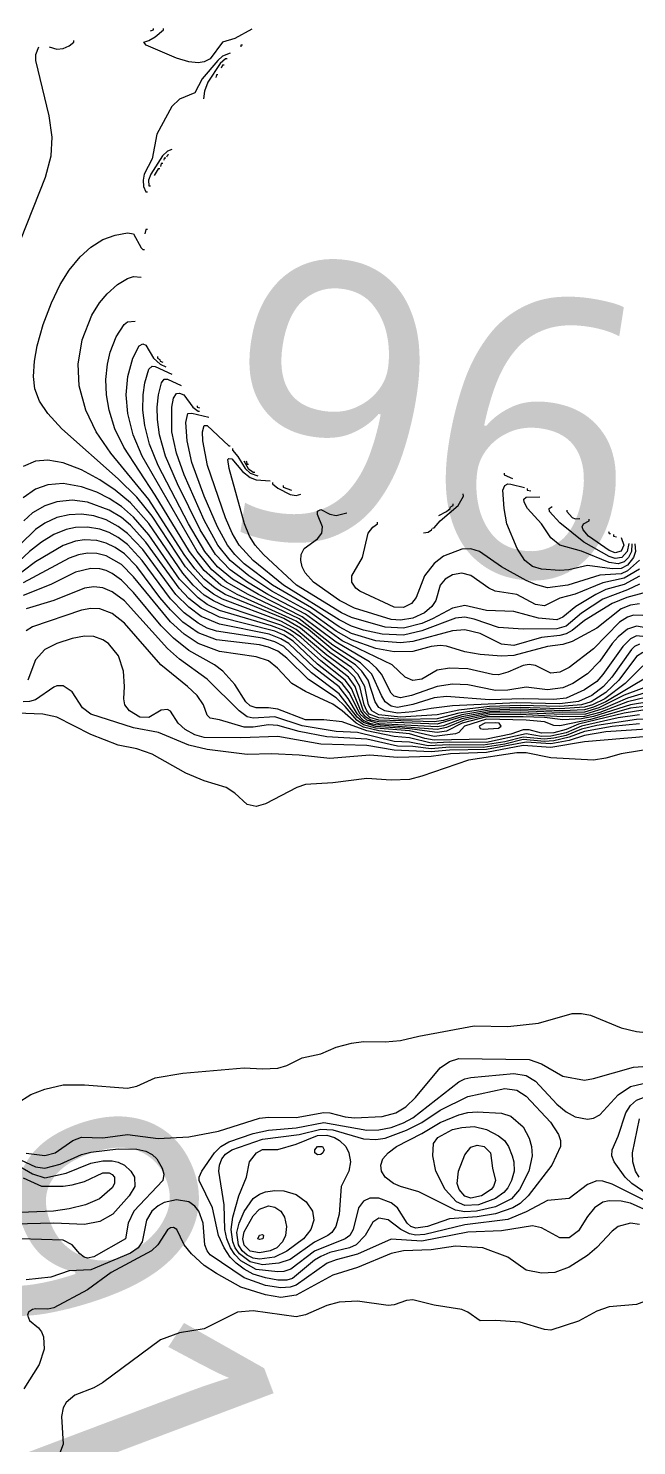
# Model space of a CAD drawing. Extents: x 474277 to 475042, y 254928 to 255625.
# Drawn here: x 474575.8 to 474591, y 255585.52 to 255620.94 of the extents above; entities that cross this region are included whole.
import ezdxf

# ---------------------------------------------------------------- set-up
doc = ezdxf.new("R2010")
doc.units = 0
doc.header["$MEASUREMENT"] = 0
doc.layers.add('BaseMapV2_DTM_export_MonNov09090547073261 — entities', color=1, linetype='CONTINUOUS')
doc.styles.get("Standard").update_dxf_attribs({"font": 'romans.shx'})

msp = doc.modelspace()

# ---------------------------------------------------------------- linework, layer by layer
at = {"layer": 'BaseMapV2_DTM_export_MonNov09090547073261 — entities', "color": 15, "linetype": 'Continuous', "true_color": 0xb7484b}
for points in [[(474581.38, 255620.924, 93.75), (474580.958, 255620.691, 93.75), (474580.651, 255620.597, 93.75), (474580.345, 255620.181, 93.75), (474580.191, 255620.104, 93.75), (474580.038, 255620.083, 93.75), (474579.808, 255620.107, 93.75), (474579.501, 255620.197, 93.75), (474578.739, 255620.522, 93.75), (474578.683, 255620.598, 93.75), (474578.811, 255620.636, 93.75), (474578.965, 255620.732, 93.75), (474579.176, 255620.905, 93.75), (474579.176, 255620.943, 93.75)], [(474578.849, 255620.885, 93.5), (474578.921, 255620.905, 93.5), (474578.921, 255620.943, 93.5)], [(474576.317, 255620.483, 93.5), (474576.511, 255620.425, 93.5), (474576.664, 255620.436, 93.5), (474576.818, 255620.507, 93.5), (474576.929, 255620.598, 93.5), (474576.929, 255620.637, 93.5)], [(474581.15, 255620.527, 93.5), (474581.111, 255620.527, 93.5), (474581.109, 255620.483, 93.5)], [(474575.13, 255614.464, 93.5), (474576.227, 255617.224, 93.5), (474576.37, 255617.761, 93.5), (474576.395, 255618.221, 93.5), (474576.313, 255618.758, 93.5), (474575.983, 255620.138, 93.5), (474575.982, 255620.291, 93.5), (474576.061, 255620.483, 93.5)], [(474580.843, 255620.321, 93.5), (474580.651, 255620.251, 93.5), (474580.534, 255620.138, 93.5), (474580.14, 255619.678, 93.5), (474579.961, 255619.33, 93.5), (474579.578, 255619.172, 93.5), (474579.385, 255618.988, 93.5), (474579.004, 255618.298, 93.5), (474578.887, 255617.684, 93.5), (474578.692, 255617.301, 93.5), (474578.664, 255617.148, 93.5), (474578.676, 255616.994, 93.5), (474578.734, 255616.855, 93.5), (474578.773, 255616.855, 93.5)], [(474580.766, 255620.178, 93.25), (474580.728, 255620.178, 93.25), (474580.589, 255620.061, 93.25), (474580.283, 255619.601, 93.25), (474580.198, 255619.371, 93.25), (474580.174, 255619.18, 93.25)], [(474580.536, 255619.781, 93), (474580.498, 255619.781, 93), (474580.479, 255619.716, 93)], [(474580.69, 255620.025, 93), (474580.651, 255620.025, 93), (474580.619, 255619.946, 93)], [(474579.386, 255617.919, 93.25), (474579.271, 255617.877, 93.25), (474579.149, 255617.761, 93.25), (474578.854, 255617.301, 93.25), (474578.797, 255617.148, 93.25), (474578.811, 255617.011, 93.25), (474578.849, 255617.011, 93.25)], [(474579.233, 255617.702, 93), (474579.195, 255617.695, 93), (474579.186, 255617.646, 93)], [(474579.31, 255617.778, 93), (474579.271, 255617.777, 93), (474579.248, 255617.723, 93)], [(474579.08, 255617.434, 93), (474579.041, 255617.434, 93), (474578.939, 255617.263, 93)], [(474579.156, 255617.564, 93), (474579.118, 255617.564, 93), (474579.099, 255617.493, 93)], [(474578.773, 255615.92, 93.5), (474578.734, 255615.92, 93.5), (474578.704, 255615.806, 93.5)], [(474591.156, 255605.009, 93.75), (474590.719, 255604.573, 93.75), (474590.206, 255604.189, 93.75), (474589.897, 255604.036, 93.75), (474589.699, 255603.977, 93.75), (474589.086, 255603.937, 93.75), (474588.089, 255603.969, 93.75), (474587.322, 255603.946, 93.75), (474586.555, 255603.83, 93.75), (474586.019, 255603.688, 93.75), (474585.175, 255603.667, 93.75), (474584.562, 255603.71, 93.75), (474584.32, 255603.806, 93.75), (474584.255, 255603.883, 93.75), (474584.193, 255604.036, 93.75), (474584.081, 255604.496, 93.75), (474583.948, 255604.726, 93.75), (474583.795, 255604.884, 93.75), (474583.258, 255605.277, 93.75), (474582.492, 255605.922, 93.75), (474582.108, 255606.128, 93.75), (474580.651, 255606.677, 93.75), (474580.421, 255606.802, 93.75), (474580.191, 255606.975, 93.75), (474579.726, 255607.487, 93.75), (474578.888, 255608.751, 93.75), (474578.504, 255609.225, 93.75), (474578.044, 255609.685, 93.75), (474576.636, 255610.937, 93.75), (474576.281, 255611.32, 93.75), (474576.074, 255611.627, 93.75), (474575.961, 255611.934, 93.75), (474575.924, 255612.24, 93.75), (474575.947, 255612.624, 93.75), (474576.016, 255613.007, 93.75), (474576.169, 255613.544, 93.75), (474576.372, 255614.081, 93.75), (474576.595, 255614.541, 93.75), (474576.818, 255614.899, 93.75), (474577.087, 255615.231, 93.75), (474577.354, 255615.473, 93.75), (474577.661, 255615.665, 93.75), (474577.968, 255615.778, 93.75), (474578.274, 255615.829, 93.75), (474578.428, 255615.807, 93.75), (474578.616, 255615.461, 93.75), (474578.658, 255615.413, 93.75), (474578.696, 255615.413, 93.75)], [(474591.156, 255605.341, 94), (474591.003, 255605.241, 94), (474590.56, 255604.65, 94), (474590.237, 255604.343, 94), (474589.868, 255604.113, 94), (474589.629, 255604.036, 94), (474589.086, 255603.992, 94), (474588.089, 255604.02, 94), (474587.322, 255603.997, 94), (474586.555, 255603.903, 94), (474586.019, 255603.789, 94), (474585.099, 255603.73, 94), (474584.562, 255603.79, 94), (474584.379, 255603.883, 94), (474584.302, 255604.036, 94), (474584.208, 255604.496, 94), (474584.035, 255604.803, 94), (474583.872, 255604.965, 94), (474583.335, 255605.342, 94), (474582.601, 255605.953, 94), (474582.185, 255606.191, 94), (474580.716, 255606.796, 94), (474580.463, 255606.95, 94), (474580.191, 255607.179, 94), (474579.961, 255607.431, 94), (474579.692, 255607.793, 94), (474578.811, 255609.165, 94), (474577.861, 255610.324, 94), (474577.493, 255610.86, 94), (474577.23, 255611.397, 94), (474577.068, 255612.01, 94), (474577.041, 255612.547, 94), (474577.138, 255613.161, 94), (474577.383, 255613.774, 94), (474577.575, 255614.081, 94), (474577.765, 255614.311, 94), (474578.022, 255614.541, 94), (474578.274, 255614.695, 94), (474578.428, 255614.74, 94), (474578.619, 255614.724, 94)], [(474591.079, 255605.556, 94.25), (474590.951, 255605.493, 94.25), (474590.872, 255605.416, 94.25), (474590.386, 255604.726, 94.25), (474590.179, 255604.496, 94.25), (474589.887, 255604.266, 94.25), (474589.546, 255604.123, 94.25), (474589.086, 255604.062, 94.25), (474588.012, 255604.084, 94.25), (474586.402, 255604.008, 94.25), (474585.865, 255603.948, 94.25), (474585.405, 255603.857, 94.25), (474585.022, 255603.827, 94.25), (474584.711, 255603.883, 94.25), (474584.562, 255603.968, 94.25), (474584.464, 255604.113, 94.25), (474584.292, 255604.65, 94.25), (474584.134, 255604.88, 94.25), (474583.971, 255605.033, 94.25), (474583.412, 255605.407, 94.25), (474582.798, 255605.915, 94.25), (474582.492, 255606.127, 94.25), (474581.016, 255606.796, 94.25), (474580.608, 255607.027, 94.25), (474580.191, 255607.393, 94.25), (474579.827, 255607.87, 94.25), (474578.965, 255609.279, 94.25), (474578.179, 255610.477, 94.25), (474577.96, 255610.937, 94.25), (474577.815, 255611.397, 94.25), (474577.75, 255611.78, 94.25), (474577.735, 255612.164, 94.25), (474577.771, 255612.547, 94.25), (474577.841, 255612.854, 94.25), (474577.989, 255613.237, 94.25), (474578.19, 255613.544, 94.25), (474578.274, 255613.612, 94.25), (474578.466, 255613.622, 94.25)], [(474591.233, 255605.735, 94.5), (474591.003, 255605.757, 94.5), (474590.849, 255605.683, 94.5), (474590.662, 255605.493, 94.5), (474590.159, 255604.791, 94.5), (474590.006, 255604.62, 94.5), (474589.699, 255604.408, 94.5), (474589.239, 255604.205, 94.5), (474588.932, 255604.167, 94.5), (474588.166, 255604.184, 94.5), (474587.322, 255604.161, 94.5), (474586.249, 255604.246, 94.5), (474585.942, 255604.207, 94.5), (474585.405, 255604.043, 94.5), (474585.022, 255603.973, 94.5), (474584.869, 255604.002, 94.5), (474584.72, 255604.113, 94.5), (474584.622, 255604.266, 94.5), (474584.38, 255604.803, 94.5), (474584.102, 255605.089, 94.5), (474583.412, 255605.529, 94.5), (474582.568, 255606.182, 94.5), (474581.295, 255606.796, 94.5), (474580.751, 255607.103, 94.5), (474580.383, 255607.41, 94.5), (474580.015, 255607.87, 94.5), (474578.644, 255610.247, 94.5), (474578.418, 255610.784, 94.5), (474578.281, 255611.32, 94.5), (474578.243, 255611.78, 94.5), (474578.28, 255612.24, 94.5), (474578.404, 255612.701, 94.5), (474578.566, 255613.007, 94.5), (474578.658, 255613.057, 94.5), (474578.734, 255613.027, 94.5), (474578.923, 255612.701, 94.5), (474579.091, 255612.547, 94.5), (474579.233, 255612.482, 94.5)], [(474579.022, 255612.739, 94.25), (474579.023, 255612.701, 94.25), (474579.08, 255612.669, 94.25)], [(474591.233, 255605.961, 94.75), (474591.003, 255606.005, 94.75), (474590.773, 255605.927, 94.75), (474590.543, 255605.739, 94.75), (474590.388, 255605.57, 94.75), (474590.083, 255605.127, 94.75), (474589.776, 255604.809, 94.75), (474589.41, 255604.573, 94.75), (474589.162, 255604.457, 94.75), (474588.779, 255604.415, 94.75), (474588.242, 255604.48, 94.75), (474587.782, 255604.405, 94.75), (474587.476, 255604.392, 94.75), (474586.785, 255604.539, 94.75), (474586.402, 255604.555, 94.75), (474586.019, 255604.491, 94.75), (474585.375, 255604.266, 94.75), (474585.099, 255604.215, 94.75), (474584.945, 255604.253, 94.75), (474584.869, 255604.326, 94.75), (474584.622, 255604.803, 94.75), (474584.502, 255604.956, 94.75), (474584.325, 255605.11, 94.75), (474583.488, 255605.602, 94.75), (474582.645, 255606.239, 94.75), (474581.547, 255606.796, 94.75), (474580.896, 255607.18, 94.75), (474580.525, 255607.487, 94.75), (474580.209, 255607.87, 94.75), (474579.803, 255608.56, 94.75), (474579.041, 255610.017, 94.75), (474578.827, 255610.554, 94.75), (474578.707, 255611.014, 94.75), (474578.659, 255611.397, 94.75), (474578.664, 255611.78, 94.75), (474578.709, 255612.087, 94.75), (474578.811, 255612.425, 94.75), (474578.888, 255612.501, 94.75), (474578.965, 255612.494, 94.75), (474579.386, 255612.302, 94.75)], [(474579.085, 255612.662, 94.25), (474579.095, 255612.624, 94.25), (474579.156, 255612.602, 94.25)], [(474591.156, 255606.267, 95), (474590.926, 255606.275, 95), (474590.773, 255606.226, 95), (474590.575, 255606.106, 95), (474589.929, 255605.438, 95), (474589.316, 255604.971, 95), (474589.086, 255604.85, 95), (474588.856, 255604.83, 95), (474588.472, 255605.017, 95), (474588.319, 255605.044, 95), (474588.166, 255605.023, 95), (474587.782, 255604.852, 95), (474587.552, 255604.789, 95), (474587.399, 255604.792, 95), (474586.785, 255604.933, 95), (474586.325, 255604.954, 95), (474586.019, 255604.899, 95), (474585.635, 255604.675, 95), (474585.405, 255604.648, 95), (474585.219, 255604.726, 95), (474584.892, 255605.033, 95), (474583.642, 255605.637, 95), (474582.722, 255606.302, 95), (474581.783, 255606.796, 95), (474581.275, 255607.103, 95), (474580.842, 255607.41, 95), (474580.472, 255607.793, 95), (474580.092, 255608.407, 95), (474579.522, 255609.557, 95), (474579.224, 255610.247, 95), (474579.073, 255610.784, 95), (474579.021, 255611.167, 95), (474579.016, 255611.474, 95), (474579.047, 255611.78, 95), (474579.125, 255612.087, 95), (474579.195, 255612.173, 95), (474579.271, 255612.175, 95), (474579.616, 255612.015, 95)], [(474591.079, 255606.561, 95.25), (474590.849, 255606.53, 95.25), (474590.619, 255606.432, 95.25), (474590.006, 255605.949, 95.25), (474589.392, 255605.622, 95.25), (474589.162, 255605.546, 95.25), (474588.779, 255605.493, 95.25), (474587.936, 255605.269, 95.25), (474587.629, 255605.255, 95.25), (474587.092, 255605.29, 95.25), (474586.709, 255605.357, 95.25), (474586.249, 255605.5, 95.25), (474586.095, 255605.521, 95.25), (474585.867, 255605.493, 95.25), (474585.405, 255605.368, 95.25), (474584.945, 255605.364, 95.25), (474584.485, 255605.445, 95.25), (474583.872, 255605.66, 95.25), (474583.488, 255605.876, 95.25), (474582.798, 255606.373, 95.25), (474581.885, 255606.873, 95.25), (474581.309, 255607.257, 95.25), (474580.839, 255607.64, 95.25), (474580.531, 255608.023, 95.25), (474580.191, 255608.652, 95.25), (474579.691, 255609.787, 95.25), (474579.498, 255610.324, 95.25), (474579.386, 255610.86, 95.25), (474579.381, 255611.474, 95.25), (474579.426, 255611.704, 95.25), (474579.501, 255611.813, 95.25), (474579.578, 255611.826, 95.25), (474579.687, 255611.78, 95.25), (474579.911, 255611.474, 95.25), (474580.038, 255611.377, 95.25), (474580.076, 255611.379, 95.25)], [(474591.156, 255606.83, 95.5), (474590.755, 255606.72, 95.5), (474590.394, 255606.566, 95.5), (474589.699, 255606.143, 95.5), (474589.392, 255605.897, 95.5), (474589.239, 255605.811, 95.5), (474589.086, 255605.767, 95.5), (474588.626, 255605.716, 95.5), (474587.936, 255605.522, 95.5), (474587.629, 255605.553, 95.5), (474587.092, 255605.818, 95.5), (474586.709, 255605.91, 95.5), (474586.402, 255605.885, 95.5), (474585.405, 255605.622, 95.5), (474585.099, 255605.585, 95.5), (474584.485, 255605.637, 95.5), (474583.872, 255605.82, 95.5), (474583.565, 255605.983, 95.5), (474582.875, 255606.458, 95.5), (474581.901, 255607.027, 95.5), (474581.19, 255607.563, 95.5), (474580.954, 255607.793, 95.5), (474580.775, 255608.023, 95.5), (474580.524, 255608.483, 95.5), (474580.19, 255609.25, 95.5), (474579.887, 255610.094, 95.5), (474579.763, 255610.63, 95.5), (474579.734, 255611.09, 95.5), (474579.787, 255611.32, 95.5), (474579.885, 255611.329, 95.5), (474580.306, 255611.225, 95.5)], [(474580.015, 255611.512, 95), (474580.015, 255611.474, 95), (474580.076, 255611.456, 95)], [(474591.079, 255607.052, 95.75), (474590.773, 255606.906, 95.75), (474590.159, 255606.681, 95.75), (474589.622, 255606.331, 95.75), (474589.239, 255606.005, 95.75), (474589.009, 255605.932, 95.75), (474588.166, 255605.924, 95.75), (474587.552, 255605.972, 95.75), (474586.939, 255606.18, 95.75), (474586.709, 255606.225, 95.75), (474586.479, 255606.2, 95.75), (474585.635, 255605.883, 95.75), (474585.175, 255605.777, 95.75), (474584.639, 255605.8, 95.75), (474584.178, 255605.9, 95.75), (474583.872, 255606.002, 95.75), (474583.565, 255606.162, 95.75), (474582.176, 255607.027, 95.75), (474581.419, 255607.64, 95.75), (474581.067, 255608.023, 95.75), (474580.89, 255608.33, 95.75), (474580.728, 255608.707, 95.75), (474580.273, 255610.017, 95.75), (474580.155, 255610.63, 95.75), (474580.15, 255610.86, 95.75), (474580.19, 255611.014, 95.75), (474580.268, 255611.016, 95.75), (474580.805, 255610.506, 95.75), (474580.843, 255610.506, 95.75)], [(474580.899, 255610.439, 95.75), (474580.899, 255610.4, 95.75), (474581.035, 255610.245, 95.75), (474581.219, 255609.94, 95.75), (474581.341, 255609.827, 95.75), (474581.533, 255609.761, 95.75)], [(474591.309, 255604.75, 93.5), (474590.234, 255604.113, 93.5), (474589.929, 255603.977, 93.5), (474589.699, 255603.914, 93.5), (474589.162, 255603.889, 93.5), (474588.089, 255603.925, 93.5), (474587.322, 255603.904, 93.5), (474586.632, 255603.789, 93.5), (474586.172, 255603.642, 93.5), (474585.942, 255603.609, 93.5), (474584.562, 255603.652, 93.5), (474584.332, 255603.721, 93.5), (474584.178, 255603.876, 93.5), (474583.963, 255604.496, 93.5), (474583.799, 255604.726, 93.5), (474583.182, 255605.21, 93.5), (474582.612, 255605.723, 93.5), (474582.338, 255605.914, 93.5), (474582.108, 255606.029, 93.5), (474580.728, 255606.493, 93.5), (474580.421, 255606.633, 93.5), (474580.191, 255606.781, 93.5), (474579.919, 255607.027, 93.5), (474579.655, 255607.33, 93.5), (474578.811, 255608.566, 93.5), (474578.351, 255609.082, 93.5), (474577.968, 255609.405, 93.5), (474577.584, 255609.663, 93.5), (474577.124, 255609.909, 93.5), (474576.664, 255610.083, 93.5), (474576.281, 255610.152, 93.5), (474575.974, 255610.125, 93.5), (474575.667, 255609.996, 93.5)], [(474591.079, 255607.248, 96), (474590.696, 255607.044, 96), (474590.236, 255606.915, 96), (474589.98, 255606.796, 96), (474589.483, 255606.49, 96), (474589.162, 255606.225, 96), (474589.009, 255606.162, 96), (474588.549, 255606.2, 96), (474587.936, 255606.366, 96), (474587.246, 255606.397, 96), (474586.709, 255606.522, 96), (474586.402, 255606.453, 96), (474585.904, 255606.183, 96), (474585.635, 255606.071, 96), (474585.175, 255605.954, 96), (474584.715, 255605.981, 96), (474583.872, 255606.217, 96), (474583.623, 255606.336, 96), (474582.503, 255607.027, 96), (474581.678, 255607.793, 96), (474581.468, 255608.023, 96), (474581.322, 255608.253, 96), (474581.199, 255608.56, 96), (474580.817, 255609.94, 96), (474580.786, 255610.17, 96), (474580.805, 255610.195, 96), (474580.881, 255610.186, 96), (474581.15, 255609.864, 96), (474581.341, 255609.721, 96), (474581.495, 255609.66, 96), (474581.84, 255609.636, 96)], [(474581.187, 255610.132, 95.5), (474581.295, 255609.94, 95.5), (474581.418, 255609.847, 95.5), (474581.456, 255609.849, 95.5)], [(474581.24, 255610.132, 95.25), (474581.265, 255610.054, 95.25), (474581.303, 255610.054, 95.25)], [(474591.539, 255604.598, 93.25), (474590.696, 255604.276, 93.25), (474590.058, 255603.959, 93.25), (474589.699, 255603.856, 93.25), (474589.086, 255603.842, 93.25), (474588.089, 255603.882, 93.25), (474587.322, 255603.864, 93.25), (474586.632, 255603.739, 93.25), (474586.019, 255603.55, 93.25), (474584.562, 255603.608, 93.25), (474584.359, 255603.653, 93.25), (474584.229, 255603.729, 93.25), (474584.107, 255603.883, 93.25), (474583.872, 255604.445, 93.25), (474583.719, 255604.65, 93.25), (474583.105, 255605.138, 93.25), (474582.415, 255605.754, 93.25), (474582.185, 255605.89, 93.25), (474581.878, 255606.013, 93.25), (474580.575, 255606.395, 93.25), (474580.268, 255606.545, 93.25), (474580.038, 255606.708, 93.25), (474579.578, 255607.18, 93.25), (474578.811, 255608.283, 93.25), (474578.428, 255608.726, 93.25), (474578.121, 255608.992, 93.25), (474577.814, 255609.195, 93.25), (474577.508, 255609.352, 93.25), (474577.124, 255609.488, 93.25), (474576.664, 255609.564, 93.25), (474576.281, 255609.533, 93.25), (474575.974, 255609.426, 93.25), (474575.667, 255609.208, 93.25)], [(474581.902, 255609.595, 96), (474581.902, 255609.557, 96), (474582.032, 255609.45, 96), (474582.338, 255609.294, 96), (474582.492, 255609.271, 96), (474582.607, 255609.297, 96)], [(474582.17, 255609.518, 95.75), (474582.17, 255609.48, 95.75), (474582.377, 255609.398, 95.75)], [(474590.958, 255608.062, 96.75), (474590.979, 255607.87, 96.75), (474590.926, 255607.717, 96.75), (474590.773, 255607.526, 96.75), (474590.619, 255607.443, 96.75), (474590.389, 255607.431, 96.75), (474589.776, 255607.515, 96.75), (474589.31, 255607.41, 96.75), (474589.086, 255607.39, 96.75), (474588.626, 255607.428, 96.75), (474588.396, 255607.492, 96.75), (474588.21, 255607.64, 96.75), (474588.017, 255607.947, 96.75), (474587.756, 255608.56, 96.75), (474587.689, 255608.943, 96.75), (474587.66, 255609.403, 96.75), (474587.706, 255609.52, 96.75), (474587.78, 255609.557, 96.75), (474587.859, 255609.553, 96.75), (474588.204, 255609.464, 96.75)], [(474587.688, 255609.825, 96.5), (474587.688, 255609.787, 96.5), (474587.897, 255609.696, 96.5)], [(474585.904, 255608.452, 96.5), (474585.942, 255608.459, 96.5), (474586.088, 255608.637, 96.5), (474586.544, 255609.02, 96.5), (474586.678, 255609.25, 96.5), (474586.67, 255609.31, 96.5)], [(474590.883, 255608.062, 97), (474590.873, 255607.87, 97), (474590.798, 255607.717, 97), (474590.696, 255607.611, 97), (474590.543, 255607.556, 97), (474590.313, 255607.596, 97), (474589.622, 255607.875, 97), (474589.082, 255608.023, 97), (474588.856, 255608.206, 97), (474588.623, 255608.56, 97), (474588.273, 255608.943, 97), (474588.19, 255609.097, 97), (474588.185, 255609.173, 97), (474588.242, 255609.229, 97), (474588.587, 255609.232, 97)], [(474588.269, 255609.442, 96.75), (474588.269, 255609.403, 96.75), (474588.357, 255609.381, 96.75)], [(474591.463, 255604.275, 92.75), (474590.773, 255604.107, 92.75), (474590.083, 255603.847, 92.75), (474589.699, 255603.748, 92.75), (474589.162, 255603.739, 92.75), (474588.089, 255603.794, 92.75), (474587.322, 255603.784, 92.75), (474586.689, 255603.653, 92.75), (474586.249, 255603.467, 92.75), (474586.019, 255603.422, 92.75), (474584.485, 255603.534, 92.75), (474584.332, 255603.571, 92.75), (474584.178, 255603.648, 92.75), (474584.026, 255603.806, 92.75), (474583.795, 255604.197, 92.75), (474583.565, 255604.484, 92.75), (474582.952, 255604.96, 92.75), (474582.306, 255605.57, 92.75), (474582.108, 255605.689, 92.75), (474581.815, 255605.8, 92.75), (474580.575, 255606.052, 92.75), (474580.115, 255606.247, 92.75), (474579.808, 255606.475, 92.75), (474579.48, 255606.796, 92.75), (474578.658, 255607.915, 92.75), (474578.274, 255608.321, 92.75), (474578.044, 255608.494, 92.75), (474577.738, 255608.659, 92.75), (474577.431, 255608.758, 92.75), (474577.124, 255608.801, 92.75), (474576.818, 255608.788, 92.75), (474576.511, 255608.714, 92.75), (474576.204, 255608.573, 92.75), (474575.974, 255608.418, 92.75), (474575.591, 255608.04, 92.75)], [(474591.463, 255604.408, 93), (474590.773, 255604.202, 93), (474590.159, 255603.935, 93), (474589.725, 255603.806, 93), (474589.162, 255603.793, 93), (474588.089, 255603.839, 93), (474587.322, 255603.825, 93), (474586.632, 255603.689, 93), (474586.172, 255603.514, 93), (474586.019, 255603.488, 93), (474584.562, 255603.565, 93), (474584.254, 255603.653, 93), (474584.091, 255603.806, 93), (474583.814, 255604.343, 93), (474583.642, 255604.57, 93), (474583.028, 255605.056, 93), (474582.415, 255605.629, 93), (474582.185, 255605.777, 93), (474581.955, 255605.875, 93), (474580.575, 255606.228, 93), (474580.115, 255606.452, 93), (474579.808, 255606.697, 93), (474579.563, 255606.95, 93), (474578.734, 255608.103, 93), (474578.351, 255608.527, 93), (474578.121, 255608.714, 93), (474577.814, 255608.905, 93), (474577.278, 255609.1, 93), (474576.894, 255609.149, 93), (474576.511, 255609.113, 93), (474576.204, 255609.013, 93), (474575.897, 255608.834, 93), (474575.682, 255608.637, 93)], [(474591.079, 255607.424, 96.25), (474590.696, 255607.201, 96.25), (474590.159, 255607.088, 96.25), (474589.469, 255606.804, 96.25), (474589.086, 255606.698, 96.25), (474588.702, 255606.511, 96.25), (474588.472, 255606.54, 96.25), (474588.012, 255606.794, 96.25), (474587.464, 255606.873, 96.25), (474587.306, 255606.95, 96.25), (474586.862, 255607.269, 96.25), (474586.632, 255607.323, 96.25), (474586.402, 255607.281, 96.25), (474586.214, 255607.18, 96.25), (474586.089, 255607.027, 96.25), (474585.982, 255606.643, 96.25), (474585.885, 255606.49, 96.25), (474585.699, 255606.336, 96.25), (474585.405, 255606.205, 96.25), (474585.099, 255606.15, 96.25), (474584.869, 255606.167, 96.25), (474583.948, 255606.454, 96.25), (474583.575, 255606.643, 96.25), (474582.921, 255607.103, 96.25), (474582.714, 255607.333, 96.25), (474582.638, 255607.487, 96.25), (474582.608, 255607.64, 96.25), (474582.619, 255607.793, 96.25), (474582.693, 255607.947, 96.25), (474583.028, 255608.186, 96.25), (474583.133, 255608.33, 96.25), (474583.15, 255608.483, 96.25), (474583.021, 255608.79, 96.25), (474583.028, 255608.876, 96.25), (474583.105, 255608.914, 96.25), (474583.335, 255608.799, 96.25), (474583.488, 255608.766, 96.25), (474583.757, 255608.837, 96.25)], [(474586.057, 255608.766, 96.25), (474586.249, 255608.87, 96.25), (474586.341, 255608.943, 96.25), (474586.349, 255608.982, 96.25)], [(474586.364, 255608.995, 96.25), (474586.418, 255609.02, 96.25), (474586.418, 255609.058, 96.25)], [(474590.811, 255608.069, 97.25), (474590.765, 255607.87, 97.25), (474590.631, 255607.717, 97.25), (474590.466, 255607.691, 97.25), (474590.313, 255607.743, 97.25), (474589.685, 255608.1, 97.25), (474589.086, 255608.582, 97.25), (474588.825, 255608.867, 97.25), (474588.814, 255608.943, 97.25), (474588.894, 255608.995, 97.25)], [(474589.258, 255608.905, 97.25), (474589.258, 255608.867, 97.25), (474589.392, 255608.721, 97.25), (474589.469, 255608.687, 97.25), (474589.584, 255608.693, 97.25)], [(474591.769, 255604.185, 92.5), (474590.849, 255604.038, 92.5), (474589.929, 255603.743, 92.5), (474589.622, 255603.685, 92.5), (474589.162, 255603.664, 92.5), (474588.702, 255603.718, 92.5), (474588.166, 255603.739, 92.5), (474587.246, 255603.734, 92.5), (474586.645, 255603.576, 92.5), (474586.249, 255603.379, 92.5), (474586.019, 255603.342, 92.5), (474585.329, 255603.437, 92.5), (474584.485, 255603.494, 92.5), (474584.178, 255603.593, 92.5), (474584.015, 255603.729, 92.5), (474583.565, 255604.314, 92.5), (474582.875, 255604.836, 92.5), (474582.185, 255605.491, 92.5), (474581.955, 255605.608, 92.5), (474581.648, 255605.701, 92.5), (474580.498, 255605.878, 92.5), (474580.268, 255605.956, 92.5), (474580.038, 255606.076, 92.5), (474579.692, 255606.336, 92.5), (474579.348, 255606.687, 92.5), (474578.643, 255607.64, 92.5), (474578.274, 255608.039, 92.5), (474578.044, 255608.215, 92.5), (474577.814, 255608.343, 92.5), (474577.584, 255608.426, 92.5), (474577.278, 255608.478, 92.5), (474576.971, 255608.467, 92.5), (474576.741, 255608.416, 92.5), (474576.434, 255608.291, 92.5), (474576.127, 255608.104, 92.5), (474575.821, 255607.866, 92.5), (474575.437, 255607.508, 92.5)], [(474591.079, 255607.648, 96.5), (474590.773, 255607.381, 96.5), (474590.619, 255607.314, 96.5), (474590.083, 255607.278, 96.5), (474589.283, 255607.027, 96.5), (474588.779, 255606.959, 96.5), (474588.472, 255607.046, 96.5), (474588.242, 255607.146, 96.5), (474587.628, 255607.487, 96.5), (474587.077, 255607.87, 96.5), (474586.862, 255607.936, 96.5), (474586.632, 255607.926, 96.5), (474586.172, 255607.754, 96.5), (474585.942, 255607.571, 96.5), (474585.7, 255607.257, 96.5), (474585.488, 255606.72, 96.5), (474585.375, 255606.566, 96.5), (474585.175, 255606.472, 96.5), (474584.945, 255606.474, 96.5), (474584.085, 255606.873, 96.5), (474583.984, 255606.95, 96.5), (474583.881, 255607.103, 96.5), (474583.883, 255607.257, 96.5), (474584.152, 255607.717, 96.5), (474584.288, 255608.33, 96.5), (474584.409, 255608.48, 96.5), (474584.528, 255608.56, 96.5), (474584.528, 255608.598, 96.5)], [(474590.618, 255608.215, 97.5), (474590.684, 255608.023, 97.5), (474590.619, 255607.879, 97.5), (474590.466, 255607.835, 97.5), (474590.313, 255607.893, 97.5), (474589.797, 255608.253, 97.5), (474589.667, 255608.407, 97.5), (474589.641, 255608.483, 97.5), (474589.672, 255608.56, 97.5), (474589.82, 255608.637, 97.5), (474589.82, 255608.675, 97.5)], [(474591.846, 255604.068, 92.25), (474590.849, 255603.95, 92.25), (474589.853, 255603.666, 92.25), (474589.086, 255603.509, 92.25), (474588.932, 255603.518, 92.25), (474588.702, 255603.61, 92.25), (474588.242, 255603.656, 92.25), (474587.246, 255603.676, 92.25), (474586.703, 255603.499, 92.25), (474586.555, 255603.347, 92.25), (474586.479, 255603.313, 92.25), (474585.942, 255603.247, 92.25), (474585.329, 255603.382, 92.25), (474584.485, 255603.449, 92.25), (474584.178, 255603.537, 92.25), (474584.007, 255603.653, 92.25), (474583.718, 255603.991, 92.25), (474583.488, 255604.208, 92.25), (474582.798, 255604.665, 92.25), (474582.262, 255605.201, 92.25), (474582.032, 255605.374, 92.25), (474581.802, 255605.476, 92.25), (474581.571, 255605.532, 92.25), (474580.498, 255605.658, 92.25), (474580.038, 255605.836, 92.25), (474579.66, 255606.106, 92.25), (474579.348, 255606.41, 92.25), (474579.082, 255606.72, 92.25), (474578.504, 255607.495, 92.25), (474578.198, 255607.808, 92.25), (474577.968, 255607.97, 92.25), (474577.738, 255608.08, 92.25), (474577.508, 255608.143, 92.25), (474577.201, 255608.16, 92.25), (474576.971, 255608.127, 92.25), (474576.664, 255608.019, 92.25), (474575.974, 255607.608, 92.25), (474575.361, 255607.146, 92.25)], [(474585.674, 255608.332, 96.5), (474585.789, 255608.355, 96.5), (474585.879, 255608.407, 96.5), (474585.892, 255608.445, 96.5)], [(474590.297, 255608.368, 97.5), (474590.313, 255608.317, 97.5), (474590.351, 255608.316, 97.5)], [(474590.424, 255608.292, 97.5), (474590.424, 255608.253, 97.5), (474590.504, 255608.238, 97.5)], [(474591.156, 255603.9, 92), (474590.696, 255603.827, 92), (474589.546, 255603.549, 92), (474589.239, 255603.417, 92), (474588.932, 255603.338, 92), (474588.626, 255603.328, 92), (474588.319, 255603.408, 92), (474588.166, 255603.413, 92), (474587.859, 255603.306, 92), (474587.246, 255603.181, 92), (474585.942, 255603.152, 92), (474585.712, 255603.191, 92), (474585.329, 255603.313, 92), (474584.562, 255603.387, 92), (474584.178, 255603.477, 92), (474583.992, 255603.576, 92), (474583.642, 255603.89, 92), (474583.412, 255604.05, 92), (474582.722, 255604.373, 92), (474582.384, 255604.573, 92), (474582.024, 255604.956, 92), (474581.802, 255605.132, 92), (474581.495, 255605.235, 92), (474580.575, 255605.368, 92), (474580.038, 255605.572, 92), (474579.688, 255605.8, 92), (474579.348, 255606.108, 92), (474578.428, 255607.238, 92), (474578.121, 255607.541, 92), (474577.738, 255607.762, 92), (474577.508, 255607.817, 92), (474577.278, 255607.824, 92), (474577.048, 255607.786, 92), (474576.818, 255607.705, 92), (474575.667, 255607.085, 92)], [(474591.079, 255603.79, 91.75), (474590.543, 255603.707, 91.75), (474589.622, 255603.5, 91.75), (474589.239, 255603.334, 91.75), (474588.856, 255603.25, 91.75), (474588.626, 255603.247, 91.75), (474588.242, 255603.308, 91.75), (474587.246, 255603.095, 91.75), (474586.325, 255603.102, 91.75), (474585.865, 255603.077, 91.75), (474585.329, 255603.215, 91.75), (474584.945, 255603.243, 91.75), (474584.255, 255603.383, 91.75), (474583.642, 255603.607, 91.75), (474583.182, 255603.66, 91.75), (474582.722, 255603.659, 91.75), (474582.032, 255603.926, 91.75), (474581.802, 255603.965, 91.75), (474581.495, 255603.962, 91.75), (474581.341, 255604.013, 91.75), (474581.236, 255604.113, 91.75), (474580.958, 255604.546, 91.75), (474580.655, 255604.88, 91.75), (474580.449, 255605.033, 91.75), (474579.808, 255605.398, 91.75), (474579.425, 255605.699, 91.75), (474579.118, 255606.009, 91.75), (474578.428, 255606.843, 91.75), (474578.121, 255607.155, 91.75), (474577.891, 255607.32, 91.75), (474577.738, 255607.391, 91.75), (474577.584, 255607.433, 91.75), (474577.354, 255607.446, 91.75), (474576.971, 255607.352, 91.75), (474576.358, 255607.044, 91.75), (474575.667, 255606.766, 91.75)], [(474592.69, 255603.716, 91.5), (474591.003, 255603.673, 91.5), (474590.006, 255603.521, 91.5), (474589.622, 255603.43, 91.5), (474589.239, 255603.266, 91.5), (474588.932, 255603.2, 91.5), (474588.702, 255603.179, 91.5), (474588.166, 255603.231, 91.5), (474587.706, 255603.109, 91.5), (474587.169, 255603.026, 91.5), (474586.325, 255603.037, 91.5), (474585.789, 255603.012, 91.5), (474585.329, 255603.102, 91.5), (474584.945, 255603.123, 91.5), (474584.025, 255603.342, 91.5), (474583.488, 255603.366, 91.5), (474582.645, 255603.508, 91.5), (474581.955, 255603.732, 91.5), (474581.418, 255603.705, 91.5), (474581.265, 255603.739, 91.5), (474581.066, 255603.883, 91.5), (474580.268, 255604.677, 91.5), (474579.578, 255605.18, 91.5), (474579.271, 255605.44, 91.5), (474578.198, 255606.633, 91.5), (474577.891, 255606.861, 91.5), (474577.661, 255606.958, 91.5), (474577.431, 255606.985, 91.5), (474577.201, 255606.951, 91.5), (474576.434, 255606.644, 91.5), (474575.744, 255606.437, 91.5)], [(474591.079, 255603.558, 91.25), (474590.389, 255603.496, 91.25), (474589.699, 255603.372, 91.25), (474589.316, 255603.224, 91.25), (474588.932, 255603.139, 91.25), (474588.702, 255603.12, 91.25), (474588.166, 255603.167, 91.25), (474587.706, 255603.05, 91.25), (474587.169, 255602.971, 91.25), (474586.325, 255602.974, 91.25), (474585.865, 255602.937, 91.25), (474585.405, 255602.994, 91.25), (474585.022, 255603.006, 91.25), (474584.255, 255603.176, 91.25), (474583.258, 255603.235, 91.25), (474582.568, 255603.372, 91.25), (474582.032, 255603.522, 91.25), (474581.802, 255603.532, 91.25), (474581.418, 255603.477, 91.25), (474581.188, 255603.481, 91.25), (474580.575, 255603.663, 91.25), (474580.345, 255603.7, 91.25), (474580.268, 255603.776, 91.25), (474580.175, 255604.036, 91.25), (474580.019, 255604.266, 91.25), (474579.776, 255604.496, 91.25), (474579.107, 255605.033, 91.25), (474578.198, 255606.079, 91.25), (474577.891, 255606.321, 91.25), (474577.584, 255606.435, 91.25), (474577.354, 255606.444, 91.25), (474577.124, 255606.404, 91.25), (474575.897, 255605.983, 91.25), (474575.744, 255605.886, 91.25)], [(474591.769, 255603.458, 91), (474590.236, 255603.36, 91), (474589.699, 255603.273, 91), (474589.316, 255603.146, 91), (474588.856, 255603.061, 91), (474588.242, 255603.107, 91), (474587.246, 255602.916, 91), (474586.325, 255602.903, 91), (474585.865, 255602.859, 91), (474584.945, 255602.901, 91), (474584.255, 255603.018, 91), (474583.105, 255603.057, 91), (474582.032, 255603.244, 91), (474581.111, 255603.211, 91), (474580.191, 255603.222, 91), (474579.961, 255603.285, 91), (474579.716, 255603.423, 91), (474579.543, 255603.576, 91), (474579.348, 255603.88, 91), (474579.271, 255603.923, 91), (474579.118, 255603.905, 91), (474578.811, 255603.723, 91), (474578.581, 255603.727, 91), (474578.327, 255603.883, 91), (474578.206, 255604.036, 91), (474578.181, 255604.189, 91), (474578.199, 255604.496, 91), (474578.172, 255604.88, 91), (474578.052, 255605.263, 91), (474577.801, 255605.57, 91), (474577.661, 255605.664, 91), (474577.431, 255605.741, 91), (474577.201, 255605.749, 91), (474576.894, 255605.693, 91), (474576.51, 255605.57, 91), (474576.211, 255605.416, 91), (474575.974, 255605.162, 91), (474575.783, 255604.65, 91)], [(474591.769, 255603.288, 90.75), (474589.699, 255603.112, 90.75), (474588.856, 255602.972, 90.75), (474588.166, 255603.017, 90.75), (474587.246, 255602.842, 90.75), (474586.346, 255602.809, 90.75), (474585.865, 255602.747, 90.75), (474585.022, 255602.72, 90.75), (474584.332, 255602.778, 90.75), (474583.335, 255602.698, 90.75), (474582.568, 255602.78, 90.75), (474581.878, 255602.815, 90.75), (474581.265, 255602.792, 90.75), (474580.268, 255602.918, 90.75), (474579.808, 255603.032, 90.75), (474579.047, 255603.346, 90.75), (474578.428, 255603.465, 90.75), (474577.354, 255603.803, 90.75), (474577.151, 255603.959, 90.75), (474576.894, 255604.363, 90.75), (474576.664, 255604.509, 90.75), (474576.511, 255604.507, 90.75), (474576.434, 255604.474, 90.75), (474575.974, 255604.165, 90.75), (474575.821, 255604.118, 90.75), (474575.667, 255604.112, 90.75)], [(474591.536, 255602.963, 90.5), (474590.619, 255602.814, 90.5), (474590.236, 255602.706, 90.5), (474589.929, 255602.657, 90.5), (474588.856, 255602.714, 90.5), (474588.242, 255602.836, 90.5), (474588.012, 255602.834, 90.5), (474586.798, 255602.656, 90.5), (474585.635, 255602.253, 90.5), (474585.329, 255602.172, 90.5), (474584.869, 255602.151, 90.5), (474584.255, 255602.198, 90.5), (474583.412, 255602.088, 90.5), (474582.722, 255602.046, 90.5), (474582.511, 255601.966, 90.5), (474581.725, 255601.558, 90.5), (474581.495, 255601.491, 90.5), (474581.265, 255601.547, 90.5), (474580.958, 255601.825, 90.5), (474580.738, 255601.966, 90.5), (474580.191, 255602.14, 90.5), (474579.731, 255602.324, 90.5), (474578.888, 255602.807, 90.5), (474578.504, 255602.934, 90.5), (474578.044, 255603.029, 90.5), (474577.354, 255603.293, 90.5), (474576.509, 255603.729, 90.5), (474576.161, 255603.806, 90.5), (474575.514, 255603.827, 90.5)], [(474587.552, 255603.456, 92), (474587.613, 255603.499, 92), (474587.569, 255603.576, 92), (474587.476, 255603.59, 92), (474587.209, 255603.576, 92), (474587.065, 255603.499, 92), (474587.092, 255603.447, 92), (474587.169, 255603.426, 92), (474587.552, 255603.456, 92)], [(474575.514, 255594.077, 90.5), (474575.856, 255594.298, 90.5), (474576.204, 255594.429, 90.5), (474576.664, 255594.54, 90.5), (474577.201, 255594.54, 90.5), (474578.274, 255594.459, 90.5), (474578.504, 255594.507, 90.5), (474578.965, 255594.714, 90.5), (474579.655, 255594.833, 90.5), (474581.188, 255594.964, 90.5), (474581.648, 255594.938, 90.5), (474582.032, 255594.957, 90.5), (474582.262, 255595.019, 90.5), (474582.645, 255595.211, 90.5), (474583.105, 255595.316, 90.5), (474583.488, 255595.48, 90.5), (474583.872, 255595.581, 90.5), (474584.178, 255595.622, 90.5), (474584.715, 255595.613, 90.5), (474585.099, 255595.643, 90.5), (474585.559, 255595.759, 90.5), (474586.939, 255596.016, 90.5), (474587.782, 255595.995, 90.5), (474588.549, 255596.076, 90.5), (474589.392, 255596.319, 90.5), (474589.622, 255596.318, 90.5), (474589.853, 255596.276, 90.5), (474590.619, 255595.964, 90.5), (474591.003, 255595.872, 90.5), (474591.463, 255595.818, 90.5)], [(474575.744, 255592.832, 90.75), (474576.204, 255592.771, 90.75), (474576.462, 255592.841, 90.75), (474576.904, 255593.148, 90.75), (474577.124, 255593.23, 90.75), (474577.661, 255593.213, 90.75), (474578.274, 255593.297, 90.75), (474579.041, 255593.197, 90.75), (474579.808, 255593.236, 90.75), (474580.548, 255593.378, 90.75), (474581.571, 255593.708, 90.75), (474581.802, 255593.733, 90.75), (474582.492, 255593.72, 90.75), (474583.182, 255593.845, 90.75), (474583.335, 255593.843, 90.75), (474583.718, 255593.74, 90.75), (474583.948, 255593.714, 90.75), (474584.639, 255593.746, 90.75), (474584.985, 255593.838, 90.75), (474585.236, 255593.992, 90.75), (474585.471, 255594.222, 90.75), (474586.095, 255594.963, 90.75), (474586.325, 255595.122, 90.75), (474586.555, 255595.198, 90.75), (474588.319, 255595.173, 90.75), (474588.626, 255595.066, 90.75), (474589.162, 255594.757, 90.75), (474589.699, 255594.659, 90.75), (474589.929, 255594.696, 90.75), (474590.926, 255594.984, 90.75), (474591.616, 255595.031, 90.75)], [(474582.402, 255589.698, 91), (474582.262, 255589.655, 91), (474582.032, 255589.656, 91), (474581.725, 255589.711, 91), (474581.418, 255589.808, 91), (474581.188, 255589.928, 91), (474580.988, 255590.081, 91), (474580.843, 255590.234, 91), (474580.688, 255590.464, 91), (474580.552, 255590.771, 91), (474580.397, 255591.461, 91), (474580.07, 255592.151, 91), (474580.068, 255592.228, 91), (474580.131, 255592.381, 91), (474580.451, 255592.841, 91), (474580.605, 255592.995, 91), (474580.805, 255593.113, 91), (474581.418, 255593.323, 91), (474581.802, 255593.406, 91), (474582.492, 255593.467, 91), (474583.182, 255593.596, 91), (474584.255, 255593.409, 91), (474584.562, 255593.411, 91), (474584.869, 255593.476, 91), (474585.175, 255593.592, 91), (474585.405, 255593.717, 91), (474586.555, 255594.614, 91), (474586.709, 255594.691, 91), (474586.862, 255594.724, 91), (474587.936, 255594.823, 91), (474588.242, 255594.774, 91), (474588.472, 255594.631, 91), (474589.009, 255594.057, 91), (474589.239, 255593.868, 91), (474589.469, 255593.739, 91), (474589.776, 255593.683, 91), (474589.929, 255593.704, 91), (474590.083, 255593.789, 91), (474590.543, 255594.292, 91), (474590.849, 255594.497, 91), (474591.769, 255594.714, 91)], [(474582.359, 255589.928, 91.25), (474582.185, 255589.872, 91.25), (474582.032, 255589.863, 91.25), (474581.495, 255589.927, 91.25), (474581.111, 255590.142, 91.25), (474580.958, 255590.296, 91.25), (474580.853, 255590.464, 91.25), (474580.761, 255590.694, 91.25), (474580.712, 255590.925, 91.25), (474580.688, 255591.538, 91.25), (474580.56, 255592.381, 91.25), (474580.577, 255592.535, 91.25), (474580.637, 255592.688, 91.25), (474580.728, 255592.806, 91.25), (474580.881, 255592.916, 91.25), (474581.648, 255593.183, 91.25), (474582.568, 255593.299, 91.25), (474583.105, 255593.433, 91.25), (474583.412, 255593.412, 91.25), (474584.178, 255593.191, 91.25), (474584.485, 255593.172, 91.25), (474584.715, 255593.203, 91.25), (474585.252, 255593.402, 91.25), (474585.635, 255593.599, 91.25), (474586.095, 255593.903, 91.25), (474586.785, 255594.246, 91.25), (474587.706, 255594.445, 91.25), (474588.012, 255594.403, 91.25), (474588.242, 255594.252, 91.25), (474588.851, 255593.608, 91.25), (474589.046, 255593.301, 91.25), (474589.099, 255593.148, 91.25), (474589.102, 255592.995, 91.25), (474588.882, 255592.535, 91.25), (474588.291, 255591.768, 91.25), (474588.089, 255591.573, 91.25), (474587.908, 255591.461, 91.25), (474587.476, 255591.312, 91.25), (474587.016, 255591.242, 91.25), (474586.325, 255591.186, 91.25), (474585.772, 255591.001, 91.25), (474585.482, 255590.956, 91.25), (474585.357, 255591.001, 91.25), (474585.267, 255591.078, 91.25), (474585.023, 255591.461, 91.25), (474584.869, 255591.592, 91.25), (474584.562, 255591.709, 91.25), (474584.332, 255591.706, 91.25), (474584.178, 255591.633, 91.25), (474584.046, 255591.461, 91.25), (474583.915, 255590.925, 91.25), (474583.831, 255590.771, 91.25), (474583.718, 255590.688, 91.25), (474582.952, 255590.378, 91.25), (474582.359, 255589.928, 91.25)], [(474591.552, 255591.615, 91.25), (474590.882, 255592.075, 91.25), (474590.717, 255592.228, 91.25), (474590.444, 255592.611, 91.25), (474590.381, 255592.765, 91.25), (474590.393, 255592.918, 91.25), (474590.543, 255593.255, 91.25), (474590.732, 255593.838, 91.25), (474590.849, 255594.022, 91.25), (474591.003, 255594.154, 91.25), (474591.846, 255594.478, 91.25)], [(474587, 255591.385, 91.5), (474586.709, 255591.365, 91.5), (474586.479, 255591.41, 91.5), (474585.559, 255591.861, 91.5), (474585.099, 255591.995, 91.5), (474584.925, 255592.075, 91.5), (474584.716, 255592.228, 91.5), (474584.621, 255592.381, 91.5), (474584.61, 255592.535, 91.5), (474584.662, 255592.688, 91.5), (474584.791, 255592.841, 91.5), (474585.001, 255592.995, 91.5), (474585.635, 255593.319, 91.5), (474586.095, 255593.596, 91.5), (474586.555, 255593.787, 91.5), (474586.785, 255593.847, 91.5), (474587.016, 255593.866, 91.5), (474587.629, 255593.83, 91.5), (474587.859, 255593.756, 91.5), (474588.166, 255593.488, 91.5), (474588.319, 255593.207, 91.5), (474588.373, 255592.995, 91.5), (474588.389, 255592.765, 91.5), (474588.307, 255592.381, 91.5), (474588.079, 255591.921, 91.5), (474587.875, 255591.691, 91.5), (474587.476, 255591.491, 91.5), (474587, 255591.385, 91.5)], [(474591.063, 255592.228, 91.5), (474590.973, 255592.381, 91.5), (474590.907, 255592.611, 91.5), (474590.902, 255592.841, 91.5), (474591.079, 255593.689, 91.5)], [(474582.055, 255590.081, 91.5), (474581.648, 255590.037, 91.5), (474581.341, 255590.117, 91.5), (474581.076, 255590.311, 91.5), (474580.97, 255590.464, 91.5), (474580.909, 255590.618, 91.5), (474580.868, 255590.925, 91.5), (474580.908, 255591.231, 91.5), (474581.061, 255591.768, 91.5), (474581.251, 255592.228, 91.5), (474581.327, 255592.611, 91.5), (474581.502, 255592.841, 91.5), (474581.648, 255592.922, 91.5), (474582.032, 255592.921, 91.5), (474582.492, 255593.052, 91.5), (474583.028, 255593.27, 91.5), (474583.258, 255593.281, 91.5), (474583.451, 255593.225, 91.5), (474583.575, 255593.148, 91.5), (474583.729, 255592.995, 91.5), (474583.812, 255592.841, 91.5), (474583.853, 255592.611, 91.5), (474583.805, 255592.381, 91.5), (474583.62, 255591.998, 91.5), (474583.564, 255591.308, 91.5), (474583.484, 255591.001, 91.5), (474583.379, 255590.848, 91.5), (474583.281, 255590.771, 91.5), (474582.952, 255590.605, 91.5), (474582.338, 255590.172, 91.5), (474582.055, 255590.081, 91.5)], [(474587.049, 255591.538, 91.75), (474586.709, 255591.52, 91.75), (474586.504, 255591.615, 91.75), (474586.213, 255591.921, 91.75), (474585.981, 255592.381, 91.75), (474585.908, 255592.765, 91.75), (474585.928, 255593.071, 91.75), (474586.037, 255593.225, 91.75), (474586.402, 255593.42, 91.75), (474586.632, 255593.475, 91.75), (474586.939, 255593.497, 91.75), (474587.246, 255593.422, 91.75), (474587.552, 255593.268, 91.75), (474587.696, 255593.148, 91.75), (474587.799, 255592.995, 91.75), (474587.894, 255592.765, 91.75), (474587.936, 255592.611, 91.75), (474587.939, 255592.381, 91.75), (474587.879, 255592.151, 91.75), (474587.782, 255591.963, 91.75), (474587.683, 255591.845, 91.75), (474587.476, 255591.702, 91.75), (474587.049, 255591.538, 91.75)], [(474575.207, 255592.846, 91), (474575.974, 255592.491, 91), (474576.204, 255592.452, 91), (474576.588, 255592.555, 91), (474577.124, 255592.798, 91), (474577.354, 255592.859, 91), (474578.044, 255592.942, 91), (474578.504, 255592.932, 91), (474578.734, 255592.879, 91), (474578.888, 255592.798, 91), (474579.007, 255592.688, 91), (474579.143, 255592.458, 91), (474579.185, 255592.305, 91), (474579.157, 255592.151, 91), (474578.433, 255591.385, 91), (474578.294, 255591.078, 91), (474578.223, 255590.694, 91), (474577.431, 255590.236, 91), (474577.278, 255590.21, 91), (474577.188, 255590.234, 91), (474577.084, 255590.311, 91), (474576.894, 255590.543, 91), (474576.664, 255590.66, 91), (474575.584, 255590.694, 91)], [(474583.158, 255592.841, 91.75), (474583.105, 255592.796, 91.75), (474583.028, 255592.787, 91.75), (474582.962, 255592.841, 91.75), (474582.957, 255592.918, 91.75), (474583.028, 255592.997, 91.75), (474583.146, 255592.995, 91.75), (474583.19, 255592.918, 91.75), (474583.158, 255592.841, 91.75)], [(474587.129, 255591.768, 92), (474586.862, 255591.703, 92), (474586.709, 255591.757, 92), (474586.567, 255591.921, 92), (474586.519, 255592.075, 92), (474586.551, 255592.381, 92), (474586.709, 255592.786, 92), (474586.862, 255592.978, 92), (474587.016, 255593.031, 92), (474587.191, 255592.995, 92), (474587.347, 255592.841, 92), (474587.396, 255592.458, 92), (474587.474, 255592.151, 92), (474587.429, 255591.998, 92), (474587.363, 255591.921, 92), (474587.129, 255591.768, 92)], [(474575.284, 255592.674, 91.25), (474575.897, 255592.316, 91.25), (474576.204, 255592.216, 91.25), (474576.741, 255592.334, 91.25), (474577.354, 255592.585, 91.25), (474577.661, 255592.64, 91.25), (474577.891, 255592.64, 91.25), (474578.044, 255592.609, 91.25), (474578.199, 255592.535, 91.25), (474578.36, 255592.381, 91.25), (474578.453, 255592.228, 91.25), (474578.454, 255591.998, 91.25), (474578.314, 255591.768, 91.25), (474577.908, 255591.308, 91.25), (474577.584, 255591.119, 91.25), (474577.201, 255591.047, 91.25), (474576.434, 255591.078, 91.25), (474575.437, 255591.053, 91.25)], [(474575.667, 255592.217, 91.5), (474576.127, 255592.01, 91.5), (474576.664, 255592.007, 91.5), (474576.894, 255592.037, 91.5), (474577.201, 255592.121, 91.5), (474577.661, 255592.339, 91.5), (474577.814, 255592.336, 91.5), (474577.891, 255592.298, 91.5), (474577.946, 255592.228, 91.5), (474577.953, 255592.075, 91.5), (474577.891, 255591.964, 91.5), (474577.575, 255591.691, 91.5), (474577.225, 255591.538, 91.5), (474576.818, 255591.439, 91.5), (474576.427, 255591.385, 91.5)], [(474581.948, 255590.234, 91.75), (474581.571, 255590.184, 91.75), (474581.418, 255590.209, 91.75), (474581.265, 255590.28, 91.75), (474581.14, 255590.388, 91.75), (474581.048, 255590.541, 91.75), (474581.008, 255590.848, 91.75), (474581.065, 255591.078, 91.75), (474581.188, 255591.371, 91.75), (474581.418, 255591.7, 91.75), (474581.571, 255591.809, 91.75), (474581.725, 255591.867, 91.75), (474581.955, 255591.901, 91.75), (474582.185, 255591.891, 91.75), (474582.492, 255591.798, 91.75), (474582.738, 255591.615, 91.75), (474582.899, 255591.385, 91.75), (474582.936, 255591.155, 91.75), (474582.859, 255590.925, 91.75), (474582.678, 255590.694, 91.75), (474582.262, 255590.385, 91.75), (474581.948, 255590.234, 91.75)], [(474591.999, 255591.246, 91), (474590.389, 255592.053, 91), (474590.159, 255592.13, 91), (474590.006, 255592.138, 91), (474589.776, 255592.048, 91), (474589.316, 255591.698, 91), (474588.779, 255591.647, 91), (474588.242, 255591.367, 91), (474587.782, 255591.177, 91), (474586.709, 255591.041, 91), (474585.712, 255590.798, 91), (474585.482, 255590.78, 91), (474585.329, 255590.811, 91), (474585.108, 255590.925, 91), (474584.792, 255591.166, 91), (474584.562, 255591.205, 91), (474584.409, 255591.103, 91), (474584.218, 255590.771, 91), (474583.995, 255590.541, 91), (474583.823, 255590.464, 91), (474583.335, 255590.348, 91), (474583.105, 255590.248, 91), (474582.952, 255590.153, 91), (474582.402, 255589.698, 91)], [(474591.923, 255591.1, 90.75), (474590.849, 255591.585, 90.75), (474590.619, 255591.629, 90.75), (474590.313, 255591.638, 90.75), (474590.159, 255591.606, 90.75), (474589.951, 255591.461, 90.75), (474589.776, 255591.248, 90.75), (474589.546, 255590.892, 90.75), (474589.316, 255590.715, 90.75), (474589.086, 255590.714, 90.75), (474588.626, 255590.964, 90.75), (474588.396, 255591.011, 90.75), (474587.629, 255590.886, 90.75), (474586.785, 255590.853, 90.75), (474585.635, 255590.628, 90.75), (474584.869, 255590.685, 90.75), (474584.025, 255590.308, 90.75), (474583.488, 255590.169, 90.75), (474583.267, 255590.081, 90.75), (474582.492, 255589.532, 90.75), (474582.338, 255589.48, 90.75), (474582.108, 255589.467, 90.75), (474581.725, 255589.522, 90.75), (474581.188, 255589.715, 90.75), (474580.345, 255590.292, 90.75), (474580.263, 255590.388, 90.75), (474580.207, 255590.541, 90.75), (474580.165, 255591.078, 90.75), (474580.058, 255591.385, 90.75), (474579.961, 255591.508, 90.75), (474579.808, 255591.612, 90.75), (474579.501, 255591.662, 90.75), (474579.195, 255591.595, 90.75), (474579.041, 255591.515, 90.75), (474578.884, 255591.385, 90.75), (474578.748, 255591.155, 90.75), (474578.645, 255590.618, 90.75), (474578.543, 255590.464, 90.75), (474578.351, 255590.333, 90.75), (474577.354, 255589.914, 90.75), (474576.818, 255589.891, 90.75), (474576.358, 255589.732, 90.75), (474575.744, 255589.663, 90.75)], [(474581.841, 255590.388, 92), (474581.571, 255590.342, 92), (474581.341, 255590.379, 92), (474581.188, 255590.535, 92), (474581.154, 255590.694, 92), (474581.188, 255590.864, 92), (474581.418, 255591.267, 92), (474581.571, 255591.429, 92), (474581.802, 255591.511, 92), (474581.955, 255591.482, 92), (474582.108, 255591.378, 92), (474582.203, 255591.231, 92), (474582.247, 255591.001, 92), (474582.221, 255590.771, 92), (474582.151, 255590.618, 92), (474582.009, 255590.464, 92), (474581.841, 255590.388, 92)], [(474576.427, 255591.385, 91.5), (474575.591, 255591.345, 91.5)], [(474591.079, 255591.052, 90.5), (474590.849, 255591.081, 90.5), (474590.543, 255590.998, 90.5), (474590.389, 255590.882, 90.5), (474590.006, 255590.47, 90.5), (474589.776, 255590.27, 90.5), (474589.316, 255589.978, 90.5), (474588.962, 255589.851, 90.5), (474588.626, 255589.833, 90.5), (474588.242, 255589.904, 90.5), (474587.782, 255590.231, 90.5), (474587.162, 255590.464, 90.5), (474586.479, 255590.507, 90.5), (474585.865, 255590.414, 90.5), (474585.175, 255590.393, 90.5), (474584.869, 255590.322, 90.5), (474584.025, 255589.974, 90.5), (474583.412, 255589.782, 90.5), (474582.492, 255589.285, 90.5), (474582.108, 255589.225, 90.5), (474581.725, 255589.292, 90.5), (474581.111, 255589.479, 90.5), (474580.498, 255589.82, 90.5), (474580.191, 255590.023, 90.5), (474579.875, 255590.311, 90.5), (474579.69, 255590.541, 90.5), (474579.51, 255590.925, 90.5), (474579.425, 255590.971, 90.5), (474579.348, 255590.963, 90.5), (474579.271, 255590.914, 90.5), (474579.031, 255590.541, 90.5), (474578.875, 255590.388, 90.5), (474577.87, 255589.851, 90.5), (474577.278, 255589.415, 90.5), (474576.434, 255588.963, 90.5), (474576.281, 255588.932, 90.5), (474575.974, 255588.944, 90.5), (474575.897, 255588.927, 90.5), (474575.801, 255588.854, 90.5), (474575.777, 255588.778, 90.5), (474575.821, 255588.652, 90.5), (474576.051, 255588.462, 90.5), (474576.127, 255588.364, 90.5), (474576.173, 255588.241, 90.5), (474576.187, 255587.934, 90.5), (474576.067, 255587.551, 90.5), (474575.684, 255586.937, 90.5)], [(474581.657, 255590.694, 92.25), (474581.571, 255590.671, 92.25), (474581.534, 255590.694, 92.25), (474581.571, 255590.779, 92.25), (474581.648, 255590.794, 92.25), (474581.673, 255590.771, 92.25), (474581.657, 255590.694, 92.25)], [(474591.309, 255589.162, 90.25), (474591.003, 255589.049, 90.25), (474590.313, 255588.993, 90.25), (474590.006, 255588.878, 90.25), (474589.546, 255588.63, 90.25), (474588.856, 255588.41, 90.25), (474588.702, 255588.423, 90.25), (474588.089, 255588.608, 90.25), (474587.476, 255588.651, 90.25), (474587.092, 255588.642, 90.25), (474586.785, 255588.854, 90.25), (474586.632, 255588.922, 90.25), (474585.942, 255589.036, 90.25), (474585.405, 255589.162, 90.25), (474585.252, 255589.148, 90.25), (474584.945, 255589.043, 90.25), (474584.792, 255589.026, 90.25), (474584.025, 255589.133, 90.25), (474583.565, 255589.11, 90.25), (474583.258, 255589.027, 90.25), (474582.722, 255588.787, 90.25), (474582.492, 255588.739, 90.25), (474581.418, 255588.894, 90.25), (474581.021, 255588.854, 90.25), (474580.191, 255588.444, 90.25), (474579.578, 255588.341, 90.25), (474579.099, 255588.164, 90.25), (474577.651, 255587.091, 90.25), (474577.431, 255586.962, 90.25), (474576.96, 255586.784, 90.25), (474576.741, 255586.6, 90.25), (474576.664, 255586.465, 90.25), (474576.621, 255586.247, 90.25), (474576.666, 255585.557, 90.25), (474576.547, 255585.25, 90.25)]]:
    msp.add_polyline3d(points, dxfattribs=at)

# ---------------------------------------------------------------- texts
at = {"layer": 'BaseMapV2_DTM_export_MonNov09090547073261 — entities', "color": 250, "true_color": 0x323232, "char_height": 0.2, "width": 17.61571, "attachment_point": 7}
for s, insert, rotation in [('\\fOpen Sans|i0|b0;\\H7.02279;96\\~m', (474580.161, 255608.409), 351.0714), ('\\fOpen Sans|i0|b0;\\H7.02279;91\\~m', (474572.273, 255592.254), 290.653)]:
    msp.add_mtext(s, dxfattribs=dict(at, insert=insert, rotation=rotation))

doc.saveas('drawing.dxf')
